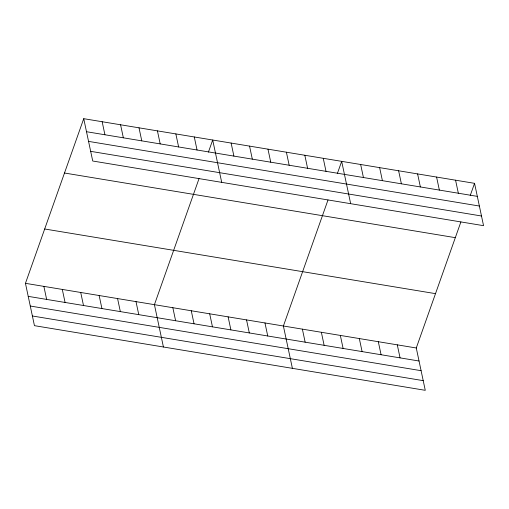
<?xml version="1.0" encoding="UTF-8"?>
<svg xmlns="http://www.w3.org/2000/svg" width="509" height="509" viewBox="0 0 509 509"><rect width="100%" height="100%" fill="white"/><g stroke="black" fill="none" stroke-linecap="round" stroke-linejoin="round"><path stroke-width="0.76" d="M460.887 221.937L416.273 347.984L425.269 390.32L34.447 325.665L25.45 283.328L83.73 118.68L474.553 183.335L483.55 225.672L92.727 161.016L83.73 118.68M199.038 178.621L154.424 304.662L163.421 347.004M208.397 152.172L212.698 140.013L221.701 182.356M328.006 199.961L283.392 326.002L292.389 368.338M337.372 173.505L341.673 161.353L350.669 203.689M470.246 195.488L474.553 183.335M86.498 131.716L477.321 196.366M88.553 141.387L479.376 206.037M90.672 151.345L481.495 216.001M64.497 173.015L455.32 237.665M44.684 228.993L435.507 293.648M25.45 283.328L416.273 347.984M28.218 296.365L419.041 361.015M30.273 306.03L421.096 370.686M32.391 315.994L423.214 380.649M455.568 180.192L458.342 193.229M436.588 177.056L439.356 190.086M417.603 173.913L420.37 186.949M398.617 170.769L401.391 183.806M379.638 167.633L382.405 180.663M360.652 164.49L363.426 177.526M397.287 344.841L400.061 357.878M378.308 341.704L381.076 354.735M323.247 158.305L326.014 171.336M359.322 338.561L362.096 351.598M304.821 155.258L307.595 168.288M340.343 335.418L343.111 348.455M286.395 152.21L289.169 165.24M321.357 332.282L324.131 345.312M267.976 149.162L270.743 162.193M302.378 329.138L305.146 342.175M249.55 146.115L252.318 159.145M231.124 143.067L233.898 156.098M264.966 322.954L267.74 335.985M246.541 319.906L249.315 332.937M194.279 136.966L197.047 150.002M228.121 316.859L230.889 329.889M175.853 133.918L178.621 146.955M209.695 313.811L212.463 326.842M157.427 130.87L160.195 143.907M191.269 310.764L194.044 323.794M139.002 127.823L141.776 140.859M172.844 307.71L175.618 320.746M120.576 124.775L123.35 137.812M102.156 121.727L104.924 134.764M135.998 301.614L138.766 314.651M117.573 298.567L120.34 311.603M99.147 295.519L101.921 308.556M80.721 292.471L83.495 305.508M62.302 289.424L65.069 302.461M43.876 286.376L46.643 299.413"/></g></svg>
